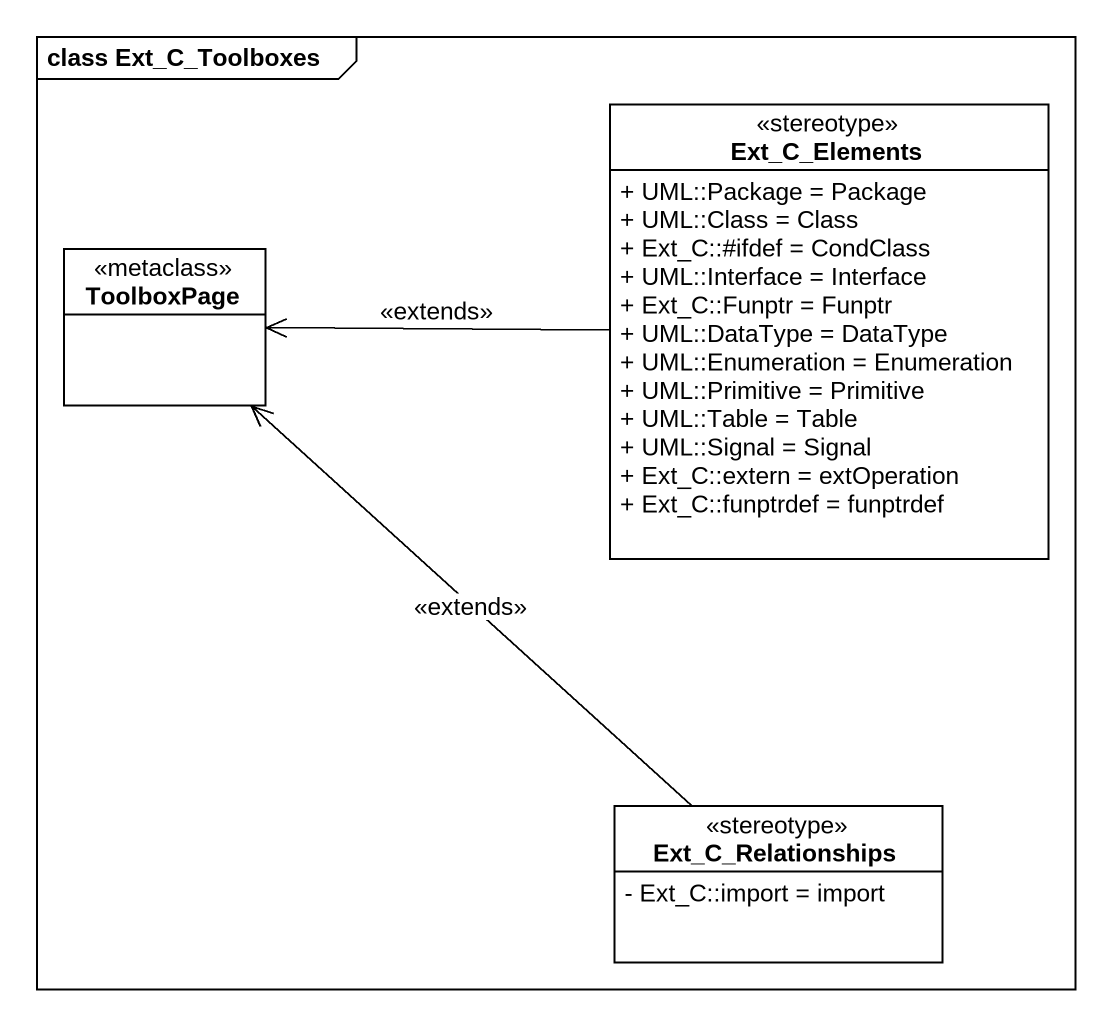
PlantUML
@startuml
mainframe class Ext_C_Toolboxes
hide circle
hide empty members
skinparam classAttributeIconSize 0
class Ext_C_Elements <<stereotype>> {
  + UML::Package = Package
  + UML::Class = Class
  + Ext_C::#ifdef = CondClass
  + UML::Interface = Interface
  + Ext_C::Funptr = Funptr
  + UML::DataType = DataType
  + UML::Enumeration = Enumeration
  + UML::Primitive = Primitive
  + UML::Table = Table
  + UML::Signal = Signal
  + Ext_C::extern = extOperation
  + Ext_C::funptrdef = funptrdef
}
class ToolboxPage <<metaclass>>
class Ext_C_Relationships <<stereotype>> {
  - Ext_C::import = import
}
Ext_C_Elements -left-> ToolboxPage : <<extends>>
Ext_C_Relationships -up-> ToolboxPage : <<extends>>
@enduml
